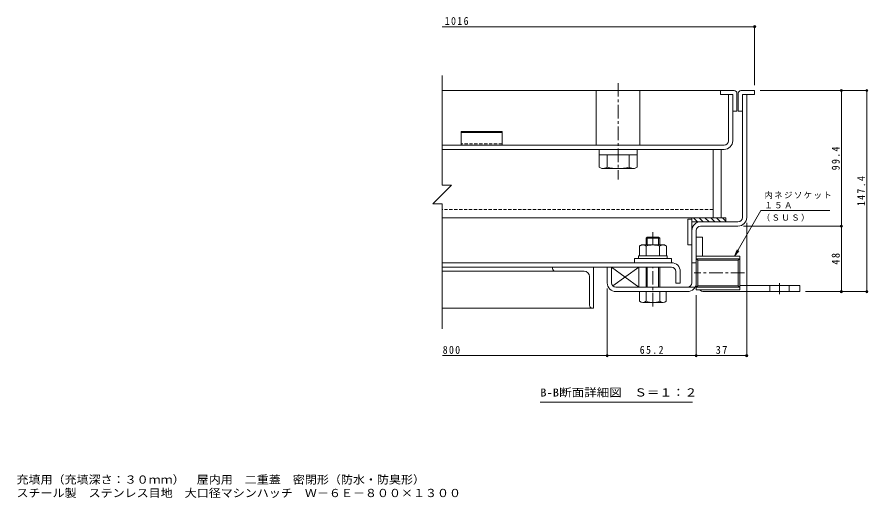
# Model space of a CAD drawing. Units: millimetres on the paper, enlarged 10 times, with parts at other scales. Extents: x -2620 to 2738, y -1962 to 1768.
# Drawn here: x -498 to 2619, y -1962 to -199 of the extents above; entities that cross this region are included whole.
import ezdxf
from ezdxf.enums import TextEntityAlignment as Align

# ---------------------------------------------------------------- set-up
doc = ezdxf.new("R2010")
doc.units = ezdxf.units.MM
doc.header["$LTSCALE"] = 10
doc.header["$PDMODE"] = 32
doc.header["$PDSIZE"] = 8
doc.linetypes.add('CHAIN1', pattern=[8, 5, -1, 1, -1])
doc.linetypes.add('DASHED1', pattern=[1.8, 1.2, -0.6])
for name, color, linetype, lineweight in [('D-1', 2, 'Continuous', 9), ('D-2', 3, 'Continuous', 9), ('D-3', 4, 'Continuous', 9), ('D-5', 7, 'Continuous', 9), ('D-6', 6, 'Continuous', 9), ('D-7', 5, 'Continuous', 5), ('D-8', 5, 'Continuous', 5), ('D-9', 134, 'Continuous', 5), ('D-A', 3, 'Continuous', 9), ('D-B', 6, 'Continuous', 9), ('D-C', 2, 'Continuous', 9), ('D-E', 3, 'Continuous', 9), ('D-F', 7, 'Continuous', 9), ('F-5_F-5ﾚｲﾔ', 7, 'Continuous', 9)]:
    doc.layers.add(name, color=color, linetype=linetype, lineweight=lineweight)
doc.styles.add('ＭＳ ゴシック', font='')
doc.styles.get('ＭＳ ゴシック').set_extended_font_data('MS Gothic')

msp = doc.modelspace()

# ---------------------------------------------------------------- linework, layer by layer
at = {"layer": 'D-1'}
for p, q in [((2158.63, -933.88), (2158.63, -483.88)), ((2158.63, -483.88), (2174.63, -483.88)), ((2174.63, -933.88), (2174.63, -483.88)), ((2142.63, -949.88), (2005.62, -949.88)), ((2005.62, -965.88), (2142.63, -965.88)), ((1973.62, -1173.89), (1973.62, -981.88)), ((1989.62, -981.88), (1989.62, -1173.89)), ((2149.62, -1076), (1989.62, -1076)), ((1989.62, -1076), (1989.62, -1199)), ((2143.81, -1090.93), (1995.43, -1090.93)), ((1995.43, -1184.08), (1995.43, -1090.93)), ((2149.62, -1085.12), (2143.81, -1090.93)), ((2143.81, -1090.93), (2143.81, -1184.08)), ((2149.62, -1076), (2149.62, -1199)), ((1679.63, -1173.89), (1679.63, -1115.89)), ((1989.62, -1099.89), (1973.62, -1099.89)), ((1989.62, -1189.89), (1995.43, -1184.08)), ((2143.81, -1184.08), (1995.43, -1184.08)), ((2149.62, -1189.89), (2143.81, -1184.08)), ((1985.34, -1189.89), (1695.63, -1189.89)), ((1695.63, -1205.89), (1806.13, -1205.89)), ((1856.13, -1205.89), (1957.62, -1205.89)), ((2149.62, -1189.89), (1989.62, -1189.89)), ((2149.62, -1199), (1989.62, -1199))]:
    msp.add_line(p, q, dxfattribs=at)
for points in [[(2149.62, -1085.12), (1989.62, -1085.12), (1995.43, -1090.93)], [(1663.63, -1173.89), (1663.63, -1115.89), (1679.63, -1115.89)]]:
    msp.add_lwpolyline(points, dxfattribs=at)
for centre, radius, start, end in [((2142.63, -933.88), 16, 270, 0), ((2142.63, -933.88), 32, 270, 0), ((2005.62, -981.88), 32, 90, 180), ((2005.62, -981.88), 16, 90, 180), ((1695.63, -1173.89), 32, 180, 270), ((1695.63, -1173.89), 16, 180, 270), ((1957.62, -1173.89), 32, 270, 0), ((1957.62, -1173.89), 16, 270, 0)]:
    msp.add_arc(centre, radius, start, end, dxfattribs=at)
at = {"layer": 'D-2'}
for p, q in [((2123.63, -483.88), (2107.63, -483.88)), ((2107.63, -652.88), (2107.63, -483.88)), ((2123.63, -483.88), (2123.63, -652.88)), ((2091.63, -668.88), (1059.37, -668.88)), ((1059.37, -684.88), (2091.63, -684.88))]:
    msp.add_line(p, q, dxfattribs=at)
for radius in [16, 32]:
    msp.add_arc((2091.63, -652.88), radius, 270, 0, dxfattribs=at)
at = {"layer": 'D-3'}
for p, q in [((2078.63, -468.88), (1059.37, -468.88)), ((2078.63, -483.88), (2123.63, -483.88)), ((2123.63, -483.88), (2123.63, -543.88)), ((2138.63, -478.88), (2138.63, -543.88)), ((2143.63, -478.88), (2143.63, -543.88)), ((2153.63, -468.88), (2203.63, -468.88)), ((2203.63, -483.88), (2158.63, -483.88)), ((2158.63, -483.88), (2158.63, -543.88)), ((2203.63, -468.88), (2203.63, -483.88)), ((2123.63, -543.88), (2138.63, -543.88)), ((2158.63, -543.88), (2143.63, -543.88)), ((1128.63, -618.88), (1128.63, -668.88)), ((1278.63, -618.88), (1128.63, -618.88)), ((1278.63, -623.21), (1128.63, -623.21))]:
    msp.add_line(p, q, dxfattribs=at)
at = {"layer": 'D-3', "linetype": 'DASHED1'}
msp.add_line((1278.63, -663.88), (1128.63, -663.88), dxfattribs=at)
at = {"layer": 'D-3'}
for points in [[(2128.63, -468.88), (2078.63, -468.88), (2078.63, -483.88)], [(1278.63, -618.88), (1278.63, -668.88), (1128.63, -668.88)]]:
    msp.add_lwpolyline(points, dxfattribs=at)
for centre, start, end in [((2128.63, -478.88), 0, 90), ((2153.63, -478.88), 90, 180)]:
    msp.add_arc(centre, 10, start, end, dxfattribs=at)
at = {"layer": 'D-5'}
for p, q in [((2130.02, -1076), (2226.53, -908.85)), ((2226.53, -908.85), (2479.26, -908.85)), ((2130.02, -1076), (2139.58, -1052.91)), ((2130.02, -1076), (2145.24, -1056.17)), ((1975.8, -1611.58), (1418.3, -1611.58))]:
    msp.add_line(p, q, dxfattribs=at)
at = {"layer": 'D-6'}
for p, q in [((1973.62, -934.88), (1973.62, -1034.88)), ((1994.32, -949.88), (1979.32, -934.88)), ((2015.53, -949.88), (2000.53, -934.88)), ((2036.74, -949.88), (2021.74, -934.88)), ((2057.96, -949.88), (2042.96, -934.88)), ((2079.17, -949.88), (2064.17, -934.88)), ((2098.62, -948.12), (2085.38, -934.88)), ((1958.62, -939.88), (1973.62, -939.88)), ((1958.62, -939.88), (1958.62, -1034.88)), ((2098.62, -949.88), (1973.62, -949.88)), ((1958.62, -1034.88), (1973.62, -1034.88)), ((1679.63, -1115.89), (1679.63, -1173.89)), ((1684.14, -1185.03), (1779.63, -1115.89)), ((1695.63, -1189.89), (1779.63, -1189.89))]:
    msp.add_line(p, q, dxfattribs=at)
msp.add_lwpolyline([(2098.62, -949.88), (2098.62, -934.88), (1973.62, -934.88)], dxfattribs=at)
msp.add_lwpolyline([(1779.63, -1189.89), (1779.63, -1115.89), (1679.63, -1115.89)], close=True, dxfattribs=at)
at = {"layer": 'D-7', "linetype": 'CHAIN1'}
for p, q in [((1831.13, -1033.39), (1831.13, -988.22)), ((1831.13, -1260.28), (1831.13, -1115.89))]:
    msp.add_line(p, q, dxfattribs=at)
at = {"layer": 'D-7'}
for p, q in [((1810.19, -1005.89), (1806.13, -1009.95)), ((1856.13, -1009.95), (1806.13, -1009.95)), ((1806.13, -1033.39), (1806.13, -1009.95)), ((1852.07, -1005.89), (1810.19, -1005.89)), ((1810.19, -1033.39), (1810.19, -1005.89)), ((1852.07, -1005.89), (1856.13, -1009.95)), ((1852.07, -1033.39), (1852.07, -1005.89)), ((1856.13, -1009.95), (1856.13, -1033.39)), ((1856.13, -1009.95), (1856.13, -1033.39)), ((1806.13, -1189.89), (1806.13, -1115.89)), ((1810.19, -1189.89), (1810.19, -1115.89)), ((1852.07, -1189.89), (1852.07, -1115.89)), ((1856.13, -1115.89), (1856.13, -1189.89)), ((1782.13, -1241.41), (1782.13, -1205.89)), ((1880.13, -1205.89), (1782.13, -1205.89)), ((1806.13, -1241.41), (1806.13, -1205.89)), ((1856.13, -1205.89), (1856.13, -1241.41)), ((1880.13, -1241.41), (1880.13, -1205.89)), ((1868.13, -1245.89), (1794.13, -1245.89))]:
    msp.add_line(p, q, dxfattribs=at)
at = {"layer": 'D-7', "color": 2, "lineweight": 9}
for p, q in [((1782.05, -1038.68), (1788.63, -1034.89)), ((1782.05, -1038.68), (1782.05, -1074.89)), ((1873.63, -1034.89), (1788.63, -1034.89)), ((1806.59, -1038.68), (1806.59, -1074.89)), ((1855.66, -1038.68), (1855.66, -1074.89))]:
    msp.add_line(p, q, dxfattribs=at)
at = {"layer": 'D-7', "color": 134}
for p, q in [((1763.63, -1084.89), (1763.63, -1099.89)), ((1763.63, -1084.89), (1898.63, -1084.89)), ((1898.63, -1084.89), (1898.63, -1099.89)), ((1763.63, -1099.89), (1898.63, -1099.89))]:
    msp.add_line(p, q, dxfattribs=at)
at = {"layer": 'D-7', "color": 6, "lineweight": 9}
for p, q in [((1778.63, -1074.89), (1778.63, -1084.89)), ((1778.63, -1084.89), (1883.63, -1084.89))]:
    msp.add_line(p, q, dxfattribs=at)
at = {"layer": 'D-7', "color": 2, "lineweight": 9}
msp.add_lwpolyline([(1873.63, -1034.89), (1880.2, -1038.68), (1880.2, -1074.89), (1782.05, -1074.89)], dxfattribs=at)
at = {"layer": 'D-7', "color": 6, "lineweight": 9}
msp.add_lwpolyline([(1778.63, -1074.89), (1883.63, -1074.89), (1883.63, -1084.89)], dxfattribs=at)
at = {"layer": 'D-7', "color": 2, "lineweight": 9}
for centre, radius, start, end in [((1796.53, -1063.77), 28.97, 94.38438, 120), ((1793.55, -1059.09), 24.21, 57.42749, 88.18784), ((1831.13, -1116.09), 81.2, 72.41188, 107.5881), ((1868.7, -1059.09), 24.21, 91.81215, 122.57249), ((1865.72, -1063.77), 28.97, 59.99998, 85.6156)]:
    msp.add_arc(centre, radius, start, end, dxfattribs=at)
at = {"layer": 'D-7'}
for centre, radius, start, end in [((1794.13, -1227.56), 18.33, 229.1022, 310.89809), ((1831.13, -1173.81), 72.08, 249.70546, 290.29454), ((1868.13, -1227.56), 18.33, 229.10191, 310.8978)]:
    msp.add_arc(centre, radius, start, end, dxfattribs=at)
at = {"layer": 'D-8'}
for p, q in [((2051.13, -684.88), (2081.13, -684.88)), ((2051.13, -684.88), (2051.13, -934.88)), ((2081.13, -684.88), (2081.13, -934.88)), ((2051.13, -934.88), (2081.13, -934.88))]:
    msp.add_line(p, q, dxfattribs=at)
at = {"layer": 'D-9'}
for p, q in [((1634.12, -704.88), (1634.12, -749.26)), ((1663.63, -749.4), (1663.63, -704.88)), ((1743.63, -749.4), (1743.63, -704.88)), ((1773.13, -704.88), (1773.13, -749.4)), ((1643.67, -754.76), (1634.12, -749.26)), ((1763.63, -754.88), (1643.87, -754.88)), ((1763.63, -754.88), (1773.13, -749.4))]:
    msp.add_line(p, q, dxfattribs=at)
at = {"layer": 'D-9', "linetype": 'DASHED1'}
msp.add_line((2051.13, -904.88), (1059.37, -904.88), dxfattribs=at)
at = {"layer": 'D-9'}
for centre, radius, start, end in [((1644.91, -720.38), 34.53, 267.86055, 302.81094), ((1703.62, -606.29), 148.6, 254.38446, 285.61554), ((1762.34, -720.38), 34.53, 237.18906, 272.13945)]:
    msp.add_arc(centre, radius, start, end, dxfattribs=at)
at = {"layer": 'D-A'}
for p, q in [((1899.13, -1099.89), (1060.07, -1099.89)), ((1060.07, -1115.89), (1899.13, -1115.89)), ((1915.13, -1131.89), (1915.13, -1174.89)), ((1931.13, -1131.89), (1931.13, -1174.89)), ((1915.13, -1174.89), (1931.13, -1174.89))]:
    msp.add_line(p, q, dxfattribs=at)
for radius in [32, 16]:
    msp.add_arc((1899.13, -1131.89), radius, 0, 90, dxfattribs=at)
at = {"layer": 'D-B'}
for p, q in [((1463.63, -1115.89), (1060.07, -1115.89)), ((1463.63, -1115.89), (1613.63, -1115.89)), ((1463.63, -1120.89), (1463.63, -1115.89)), ((1613.63, -1115.89), (1613.63, -1265.89)), ((1473.63, -1130.89), (1060.07, -1130.89)), ((1473.63, -1130.89), (1578.63, -1130.89)), ((1598.63, -1255.89), (1598.63, -1150.89)), ((1608.63, -1265.89), (1060.07, -1265.89)), ((1608.63, -1265.89), (1613.63, -1265.89))]:
    msp.add_line(p, q, dxfattribs=at)
for centre, radius, start, end in [((1473.63, -1120.89), 10, 180, 270), ((1578.63, -1150.89), 20, 0, 90), ((1608.63, -1255.89), 10, 180, 270)]:
    msp.add_arc(centre, radius, start, end, dxfattribs=at)
at = {"layer": 'D-C', "linetype": 'CHAIN1'}
msp.add_line((1703.63, -441.21), (1703.63, -794.51), dxfattribs=at)
at = {"layer": 'D-C'}
for p, q in [((1623.62, -668.88), (1623.62, -468.88)), ((1623.62, -468.88), (1783.63, -468.88)), ((1783.63, -668.88), (1783.63, -468.88)), ((1623.62, -668.88), (1783.63, -668.88))]:
    msp.add_line(p, q, dxfattribs=at)
at = {"layer": 'D-C', "color": 134, "lineweight": 5}
for p, q in [((1633.62, -684.88), (1773.62, -684.88)), ((1773.62, -684.88), (1773.62, -704.88))]:
    msp.add_line(p, q, dxfattribs=at)
msp.add_lwpolyline([(1633.62, -684.88), (1633.62, -704.88), (1773.62, -704.88)], dxfattribs=at)
at = {"layer": 'D-E', "color": 2}
msp.add_line((2051.13, -934.88), (1059.37, -934.88), dxfattribs=at)
at = {"layer": 'D-E'}
for p, q in [((1989.62, -1005.88), (1989.62, -1173.89)), ((1989.62, -1005.88), (2012.12, -1005.88)), ((2012.12, -1076), (2012.12, -1005.88)), ((2149.62, -1183.39), (2369.62, -1183.39)), ((2259.62, -1205.89), (2259.62, -1183.39)), ((2329.62, -1205.89), (2329.62, -1183.39)), ((2369.62, -1183.39), (2369.62, -1205.89)), ((2369.62, -1205.89), (2019.62, -1205.89))]:
    msp.add_line(p, q, dxfattribs=at)
at = {"layer": 'D-E', "linetype": 'CHAIN1'}
msp.add_line((2294.62, -1214.62), (2294.62, -1175.17), dxfattribs=at)
at = {"layer": 'D-E', "color": 2}
msp.add_lwpolyline([(2051.13, -934.88), (2051.13, -684.88), (1059.37, -684.88)], dxfattribs=at)
at = {"layer": 'D-E'}
msp.add_arc((2019.62, -1175.89), 30, 230.3984, 270, dxfattribs=at)
at = {"layer": 'D-F'}
for p, q in [((2203.63, -234.79), (1059.37, -234.79)), ((2203.63, -231.79), (2203.63, -448.88)), ((1059.37, -413.13), (1059.37, -815.65)), ((2617.8, -468.88), (2223.63, -468.88)), ((2521.46, -468.88), (2521.46, -965.88)), ((2614.8, -468.88), (2614.8, -1205.89)), ((1093.77, -815.65), (1024.96, -884.46)), ((1059.37, -815.65), (1093.77, -815.65)), ((1059.37, -884.46), (1024.96, -884.46)), ((1059.37, -884.46), (1059.37, -1342.42)), ((2524.46, -965.88), (2162.63, -965.88)), ((2174.63, -1443.23), (2174.63, -953.88)), ((2521.46, -965.88), (2521.46, -1205.89)), ((1663.63, -1443.23), (1663.63, -1193.89)), ((2617.8, -1205.89), (2389.62, -1205.89)), ((1989.62, -1443.23), (1989.62, -1219)), ((1663.63, -1440.23), (1060.07, -1440.23)), ((1989.62, -1440.23), (1663.63, -1440.23)), ((2174.63, -1440.23), (1989.62, -1440.23))]:
    msp.add_line(p, q, dxfattribs=at)
at = {"layer": 'D-F', "linetype": 'CHAIN1'}
msp.add_line((2166.63, -1137.5), (1982.26, -1137.5), dxfattribs=at)
at = {"layer": 'D-F'}
for p in [(2203.63, -234.79), (2521.46, -468.88), (2614.8, -468.88), (2521.46, -965.88), (2521.46, -1205.89), (2614.8, -1205.89), (1663.63, -1440.23), (1989.62, -1440.23), (2174.63, -1440.23)]:
    msp.add_point(p, dxfattribs=at)

# ---------------------------------------------------------------- texts
at = {"layer": 'D-5', "color": 2, "style": 'ＭＳ ゴシック', "width": 1.15}
msp.add_text('B-B断面詳細図\u3000Ｓ＝１：２', height=29.33, dxfattribs=at).set_placement((1418.3, -1599.08), align=Align.BOTTOM_LEFT)
at = {"layer": 'D-5', "char_height": 21.99, "attachment_point": 7, "style": 'ＭＳ ゴシック'}
for s, insert in [('\\T1.17;内ネジソケット', (2239.26, -866)), ('\\T1.17;１５Ａ', (2239.26, -900.84)), ('\\T1.17;（ＳＵＳ）', (2229.6, -948.69))]:
    msp.add_mtext(s, dxfattribs=dict(at, insert=insert))
at = {"layer": 'D-F', "color": 2, "char_height": 29.33, "attachment_point": 7, "style": 'ＭＳ ゴシック'}
for s, insert in [('\\T1.28;\\W0.9;1016', (1068.62, -228.79)), ('\\T1.27;\\W0.9;800', (1061.2, -1434.23)), ('\\T1.28;\\W0.9;65.2', (1782.87, -1434.23)), ('\\T1.27;\\W0.95;37', (2060.87, -1434.23))]:
    msp.add_mtext(s, dxfattribs=dict(at, insert=insert))
at = {"layer": 'D-F', "color": 2, "char_height": 29.33, "attachment_point": 7, "rotation": 90, "style": 'ＭＳ ゴシック'}
for s, insert in [('\\T1.28;\\W0.9;99.4', (2515.46, -761.13)), ('\\T1.28;\\W0.9;147.4', (2608.8, -892.39)), ('\\T1.27;\\W0.95;48', (2515.46, -1107.14))]:
    msp.add_mtext(s, dxfattribs=dict(at, insert=insert))
at = {"layer": 'F-5_F-5ﾚｲﾔ', "color": 2, "style": 'ＭＳ ゴシック', "width": 1.1}
for s, p in [('充填用（充填深さ：３０ｍｍ）\u3000屋内用\u3000二重蓋\u3000密閉形（防水・防臭形）', (-500.11, -1918.5)), ('スチール製\u3000ステンレス目地\u3000大口径マシンハッチ\u3000Ｗ－６Ｅ－８００×１３００', (-500.11, -1967.71))]:
    msp.add_text(s, height=29.33, dxfattribs=at).set_placement(p, align=Align.BOTTOM_LEFT)

doc.saveas('drawing.dxf')
